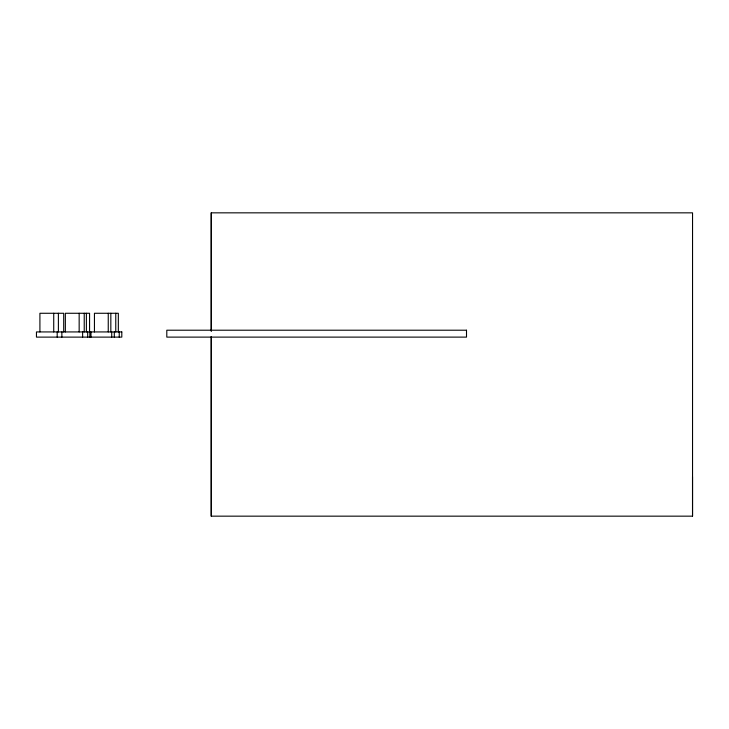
<?xml version="1.0" encoding="UTF-8"?>
<svg xmlns="http://www.w3.org/2000/svg" width="729" height="729" viewBox="0 0 729 729"><rect width="100%" height="100%" fill="white"/><g stroke="black" fill="none" stroke-linecap="round" stroke-linejoin="round"><path stroke-width="1.09" d="M211.246 331.148L211.246 212.841L692.55 212.841L692.541 516.159L211.246 516.159L211.246 336.834M692.514 516.159L692.514 476.757M211.246 212.841L211.246 330.984M211.246 336.67L211.246 516.159M119.237 331.932L119.237 337.117M118.335 331.932L118.335 313.27L94.442 313.27L94.442 331.932M115.765 313.27L115.765 331.932M114.307 331.932L114.307 337.117M111.719 331.932L111.719 337.117M110.835 313.27L110.835 331.932M108.247 313.27L108.247 331.932M90.979 331.932L90.979 337.117M89.849 331.932L89.849 337.117M89.567 331.932L89.567 313.27L65.355 313.27L65.355 331.932M87.69 331.932L87.69 337.117M86.386 313.27L86.386 331.932M84.227 313.27L84.227 331.932M82.623 331.932L82.623 337.117M79.16 313.27L79.16 331.932M63.696 331.932L63.696 313.27L39.913 313.27L39.913 331.932M61.856 331.932L61.883 337.117M58.393 313.27L58.393 331.932M57.19 331.932L57.19 337.117M53.727 313.27L53.727 331.932M466.505 330.21L166.804 330.21L166.804 337.117L466.505 337.117L466.505 330.21M121.807 331.932L36.45 331.932L36.45 337.117L121.807 337.117L121.807 331.932"/></g></svg>
